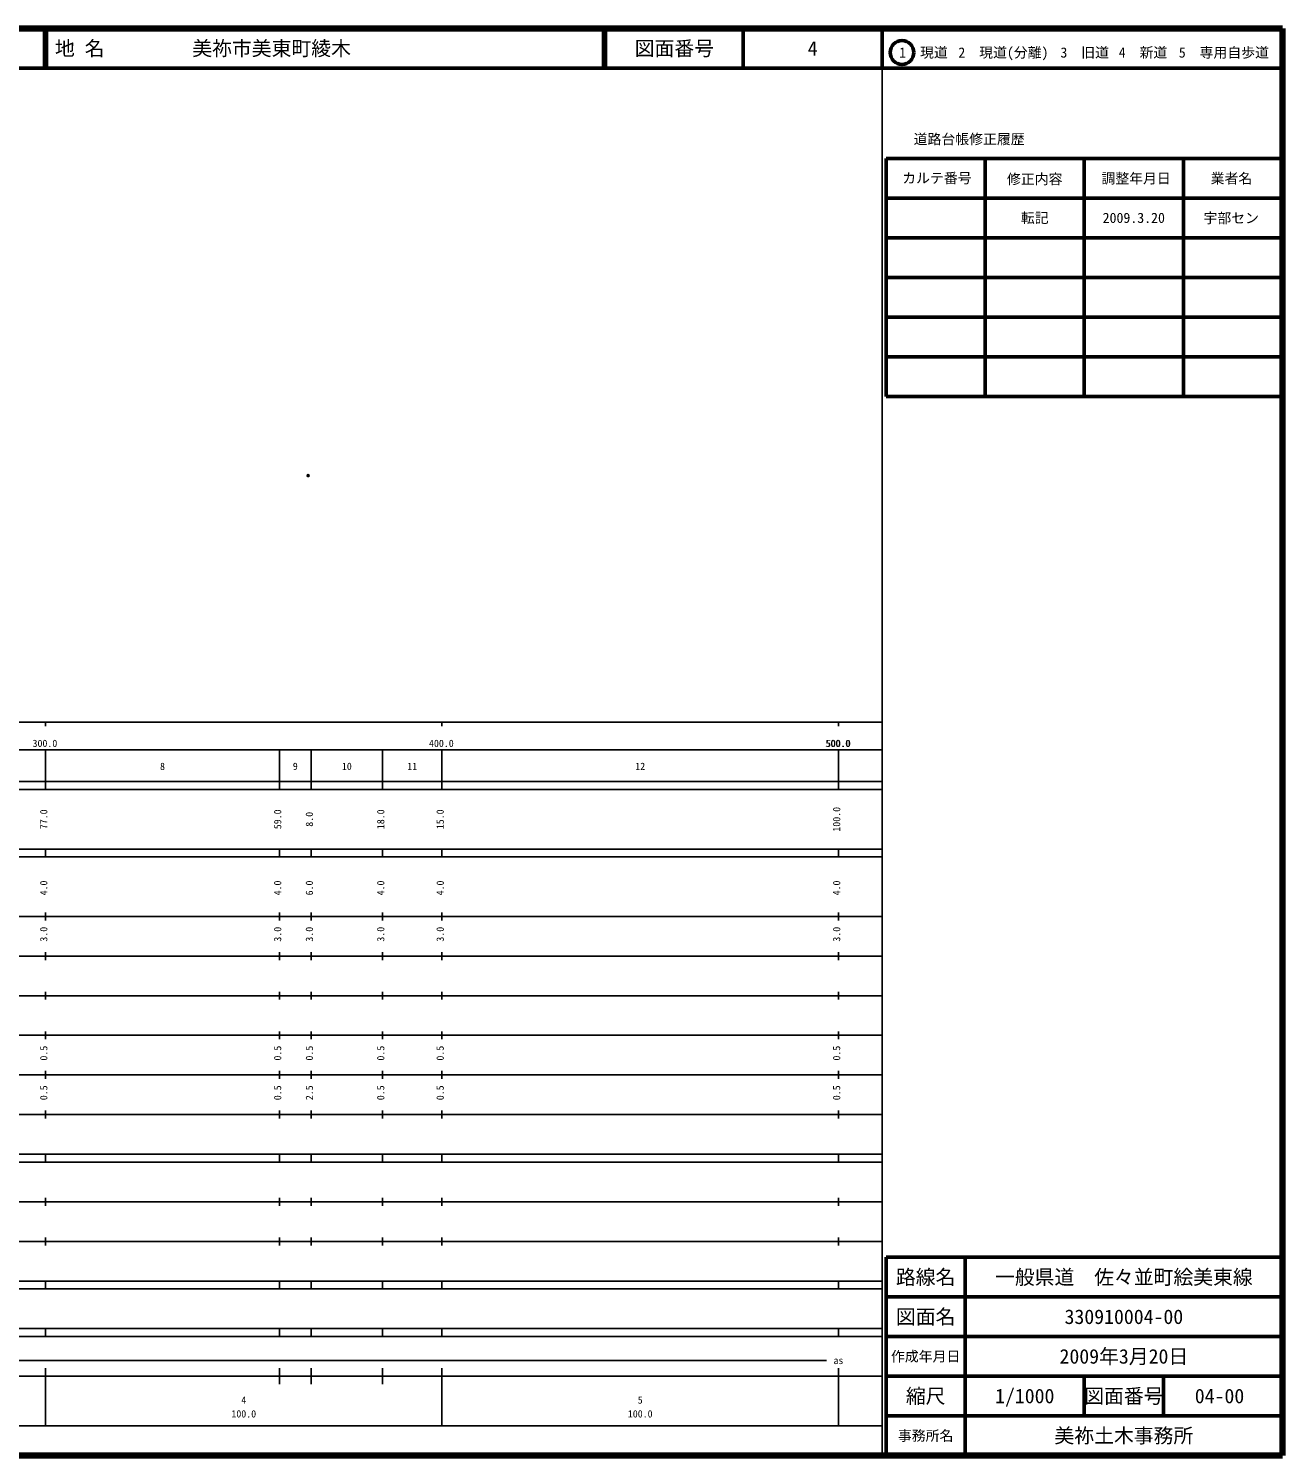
# Model space of a CAD drawing. Units: millimetres on the paper. Extents: x 40 to 680, y 20 to 380.
# Drawn here: x 363.7 to 680, y 20 to 380 of the extents above; entities that cross this region are included whole.
import ezdxf
from ezdxf.enums import TextEntityAlignment as Align

# ---------------------------------------------------------------- set-up
doc = ezdxf.new("R2010")
doc.units = ezdxf.units.MM
doc.header["$PDMODE"] = 32
doc.header["$PDSIZE"] = 0.5
doc.layers.add('M-OTRS', color=6, linetype='Continuous')
doc.layers.add('M-TTL-TXT', color=7, linetype='Continuous')
for name, color, linetype, lineweight in [('M-TTL', 2, 'Continuous', 140), ('M-TTL-BAND', 7, 'Continuous', 25), ('M-TTL-FRAM', 2, 'Continuous', 50), ('M-TTL-LINE', 7, 'Continuous', 50)]:
    doc.layers.add(name, color=color, linetype=linetype, lineweight=lineweight)
doc.styles.add('ＭＳ ゴシック', font='')
doc.styles.get('ＭＳ ゴシック').set_extended_font_data('MS Gothic')

msp = doc.modelspace()

# ---------------------------------------------------------------- linework, layer by layer
at = {"layer": 'M-OTRS'}
msp.add_point((434.217, 267.2), dxfattribs=at)
at = {"layer": 'M-TTL'}
for p, q in [((680, 380), (40, 380)), ((680, 20), (680, 380)), ((40, 20), (680, 20))]:
    msp.add_line(p, q, dxfattribs=at)
at = {"layer": 'M-TTL-BAND'}
for p, q in [((579, 20), (579, 370)), ((40, 205), (579, 205)), ((368, 205), (368, 204)), ((468, 205), (468, 204)), ((568, 205), (568, 204)), ((68, 198), (579, 198)), ((368, 188), (368, 198)), ((427, 188), (427, 198)), ((435, 188), (435, 198)), ((453, 188), (453, 198)), ((468, 188), (468, 198)), ((568, 188), (568, 198)), ((40, 190), (579, 190)), ((40, 188), (579, 188)), ((40, 173), (579, 173)), ((368, 171), (368, 173)), ((427, 171), (427, 173)), ((435, 171), (435, 173)), ((453, 171), (453, 173)), ((468, 171), (468, 173)), ((568, 171), (568, 173)), ((40, 171), (579, 171)), ((40, 156), (579, 156)), ((368, 155), (368, 157)), ((427, 155), (427, 157)), ((435, 155), (435, 157)), ((453, 155), (453, 157)), ((468, 155), (468, 157)), ((568, 155), (568, 157)), ((46, 146), (579, 146)), ((368, 145), (368, 147)), ((427, 145), (427, 147)), ((435, 145), (435, 147)), ((453, 145), (453, 147)), ((468, 145), (468, 147)), ((568, 145), (568, 147)), ((368, 135), (368, 137)), ((427, 135), (427, 137)), ((435, 135), (435, 137)), ((453, 135), (453, 137)), ((468, 135), (468, 137)), ((568, 135), (568, 137)), ((52, 136), (579, 136)), ((46, 126), (579, 126)), ((368, 125), (368, 127)), ((427, 125), (427, 127)), ((435, 125), (435, 127)), ((453, 125), (453, 127)), ((468, 125), (468, 127)), ((568, 125), (568, 127)), ((52, 116), (579, 116)), ((368, 115), (368, 117)), ((427, 115), (427, 117)), ((435, 115), (435, 117)), ((453, 115), (453, 117)), ((468, 115), (468, 117)), ((568, 115), (568, 117)), ((46, 106), (579, 106)), ((368, 105), (368, 107)), ((427, 105), (427, 107)), ((435, 105), (435, 107)), ((453, 105), (453, 107)), ((468, 105), (468, 107)), ((568, 105), (568, 107)), ((40, 96), (579, 96)), ((40, 94), (579, 94)), ((368, 94), (368, 96)), ((427, 94), (427, 96)), ((435, 94), (435, 96)), ((453, 94), (453, 96)), ((468, 94), (468, 96)), ((568, 94), (568, 96)), ((49, 84), (579, 84)), ((368, 83), (368, 85)), ((427, 83), (427, 85)), ((435, 83), (435, 85)), ((453, 83), (453, 85)), ((468, 83), (468, 85)), ((568, 83), (568, 85)), ((40, 74), (579, 74)), ((368, 73), (368, 75)), ((427, 73), (427, 75)), ((435, 73), (435, 75)), ((453, 73), (453, 75)), ((468, 73), (468, 75)), ((568, 73), (568, 75)), ((40, 64), (579, 64)), ((40, 62), (579, 62)), ((368, 62), (368, 64)), ((427, 62), (427, 64)), ((435, 62), (435, 64)), ((453, 62), (453, 64)), ((468, 62), (468, 64)), ((568, 62), (568, 64)), ((40, 52), (579, 52)), ((368, 50), (368, 52)), ((427, 50), (427, 52)), ((435, 50), (435, 52)), ((453, 50), (453, 52)), ((468, 50), (468, 52)), ((568, 50), (568, 52)), ((40, 50), (579, 50)), ((71, 44), (565, 44)), ((40, 40), (579, 40)), ((368, 27.5), (368, 42)), ((427, 38), (427, 42)), ((435, 38), (435, 42)), ((453, 38), (453, 42)), ((468, 27.5), (468, 42)), ((568, 27.5), (568, 42)), ((68, 27.5), (579, 27.5))]:
    msp.add_line(p, q, dxfattribs=at)
at = {"layer": 'M-TTL-FRAM'}
for p, q in [((580, 347.197), (580, 287.197)), ((580, 347.197), (680, 347.197)), ((580, 287.197), (680, 287.197)), ((680, 70), (580, 70)), ((580, 70), (580, 20))]:
    msp.add_line(p, q, dxfattribs=at)
at = {"layer": 'M-TTL-LINE'}
for p, q in [((367.75, 380), (367.75, 370)), ((368.25, 380), (368.25, 370)), ((508.747, 380), (508.747, 370)), ((509.247, 380), (509.247, 370)), ((543.997, 380), (543.997, 370)), ((579, 380), (579, 370)), ((40, 370), (680, 370)), ((605, 347.197), (605, 287.197)), ((630, 347.197), (630, 287.197)), ((655, 347.197), (655, 287.197)), ((580, 337.197), (680, 337.197)), ((580, 327.197), (680, 327.197)), ((580, 317.197), (680, 317.197)), ((580, 307.197), (680, 307.197)), ((580, 297.197), (680, 297.197)), ((600, 70), (600, 20)), ((680, 60), (580, 60)), ((680, 50), (580, 50)), ((680, 40), (580, 40)), ((630, 40), (630, 30)), ((650, 40), (650, 30)), ((680, 30), (580, 30))]:
    msp.add_line(p, q, dxfattribs=at)
msp.add_circle((584.031, 373.958), 3, dxfattribs=at)

# ---------------------------------------------------------------- texts
at = {"layer": 'M-TTL-BAND', "style": 'ＭＳ ゴシック'}
for s, p in [('300.0', (367.844, 198.195)), ('400.0', (467.844, 198.195)), ('500.0', (567.844, 198.195)), ('500.0', (568, 198.195)), ('8', (397.5, 192.405)), ('9', (431, 192.405)), ('10', (444, 192.405)), ('11', (460.5, 192.405)), ('12', (518, 192.405)), ('as', (568, 42.5)), ('4', (418, 32.523)), ('5', (518, 32.523)), ('100.0', (418, 29.033)), ('100.0', (518, 29.033))]:
    msp.add_text(s, height=1.833, dxfattribs=at).set_placement(p, align=Align.BOTTOM_CENTER)
for s, p in [('77.0', (369, 180.5)), ('59.0', (428, 180.5)), ('8.0', (436, 180.5)), ('18.0', (454, 180.5)), ('15.0', (469, 180.5)), ('100.0', (569, 180.5)), ('4.0', (369, 163.174)), ('4.0', (428, 163.174)), ('6.0', (436, 163.174)), ('4.0', (454, 163.174)), ('4.0', (469, 163.174)), ('4.0', (569, 163.174)), ('3.0', (369, 151.5)), ('3.0', (428, 151.5)), ('3.0', (436, 151.5)), ('3.0', (454, 151.5)), ('3.0', (469, 151.5)), ('3.0', (569, 151.5)), ('0.5', (369, 121.5)), ('0.5', (428, 121.5)), ('0.5', (436, 121.5)), ('0.5', (454, 121.5)), ('0.5', (469, 121.5)), ('0.5', (569, 121.5)), ('0.5', (369, 111.5)), ('0.5', (428, 111.5)), ('2.5', (436, 111.5)), ('0.5', (454, 111.5)), ('0.5', (469, 111.5)), ('0.5', (569, 111.5))]:
    msp.add_text(s, height=1.833, rotation=90, dxfattribs=at).set_placement(p, align=Align.BOTTOM_CENTER)
at = {"layer": 'M-TTL-TXT', "style": 'ＭＳ ゴシック'}
for s, p in [('地 名', (370.38, 375)), ('美祢市美東町綾木', (405.024, 375))]:
    msp.add_text(s, height=3.666, dxfattribs=at).set_placement(p, align=Align.MIDDLE_LEFT)
for s, height, p in [('図面番号', 3.666, (526.622, 375)), ('4', 3.666, (561.497, 375)), ('1\u3000現道', 2.566, (589.448, 373.958)), ('2\u3000現道(分離)', 2.566, (609.619, 373.958)), ('3\u3000旧道', 2.566, (630.121, 373.958)), ('4\u3000新道', 2.566, (644.824, 373.958)), ('5\u3000専用自歩道', 2.566, (665.228, 373.958)), ('道路台帳修正履歴', 2.566, (600.968, 352.113)), ('カルテ番号', 2.566, (592.839, 342.277)), ('修正内容', 2.566, (617.509, 342.023)), ('調整年月日', 2.566, (643.089, 342.197)), ('業者名', 2.566, (667.134, 342.197)), ('転記', 2.566, (617.5, 332.245)), ('2009.3.20', 2.566, (642.5, 332.245)), ('宇部セン', 2.566, (667.077, 332.189)), ('路線名', 3.666, (590, 65)), ('路線名', 3.666, (590, 65)), ('一般県道\u3000佐々並町絵美東線', 3.666, (640, 65)), ('図面名', 3.666, (590, 55)), ('図面名', 3.666, (590, 55)), ('330910004-00', 3.666, (640, 55)), ('2009年3月20日', 3.666, (640, 45)), ('作成年月日', 2.566, (590, 45)), ('作成年月日', 2.566, (590, 45)), ('縮尺', 3.666, (590, 35)), ('縮尺', 3.666, (590, 35)), ('1/1000', 3.666, (615, 35)), ('図面番号', 3.666, (640, 35)), ('図面番号', 3.666, (640, 35)), ('04-00', 3.666, (664.125, 35)), ('事務所名', 2.566, (590, 25)), ('事務所名', 2.566, (590, 25)), ('美祢土木事務所', 3.666, (640, 25))]:
    msp.add_text(s, height=height, dxfattribs=at).set_placement(p, align=Align.MIDDLE_CENTER)

doc.saveas('drawing.dxf')
